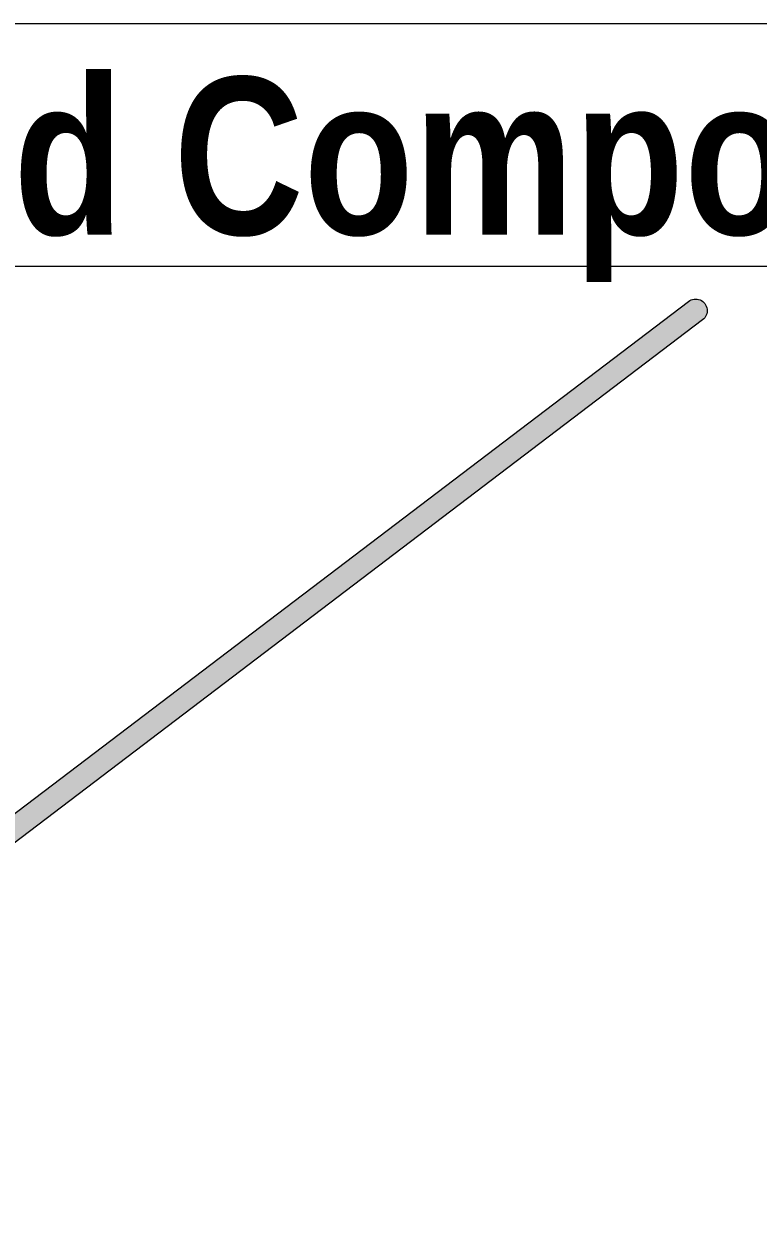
# Model space of a CAD drawing. Header units: inches. Extents: x -441 to 7, y -96 to 2.
# Drawn here: x 6.122 to 6.484, y 1.528 to 2.113 of the extents above; entities that cross this region are included whole.
import ezdxf

# ---------------------------------------------------------------- set-up
doc = ezdxf.new("R2010")
doc.units = ezdxf.units.IN
doc.header["$MEASUREMENT"] = 0
doc.layers.add('Text', color=20, linetype='Continuous', lineweight=0)
doc.layers.add('Vector Picture Geometry', color=6, linetype='Continuous', lineweight=0)
doc.styles.add('GENERATED_STYLE_6', font='ARIALNB.TTF')

msp = doc.modelspace()

# ---------------------------------------------------------------- hatches: boundary and pattern name
at = {"layer": 'Vector Picture Geometry'}
h = msp.add_hatch(color=254, dxfattribs=at)
h.dxf.hatch_style = 1
h.paths.add_polyline_path([(6.45623, 1.96755, 1), (6.44932, 1.97665), (6.06974, 1.68813), (6.07668, 1.67906)])

# ---------------------------------------------------------------- linework, layer by layer
at = {"layer": 'Vector Picture Geometry', "color": 7, "linetype": 'Continuous', "flags": 128}
msp.add_lwpolyline([(0, 0), (6.85696, 0), (6.85696, 2.11341), (0, 2.11341)], close=True, dxfattribs=at)
at = {"layer": 'Vector Picture Geometry', "color": 6}
msp.add_lwpolyline([(6.06974, 1.68813), (6.44932, 1.97665, -1), (6.45623, 1.96755), (6.07668, 1.67906)], format="xyb", close=True, dxfattribs=at)

# ---------------------------------------------------------------- texts
at = {"layer": 'Text', "insert": (4.3371, 2.08703), "char_height": 0.0774706, "attachment_point": 1, "style": 'GENERATED_STYLE_6'}
msp.add_mtext('\\A1;\\pxql,t4.57143,8.57141;{\\LRT250 - Additional Product Information and Components}', dxfattribs=at)

doc.saveas('drawing.dxf')
